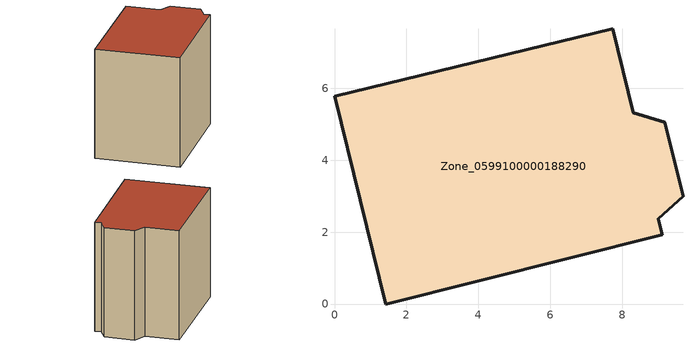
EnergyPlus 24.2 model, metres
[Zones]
Zone_0599100000188290
 floor ground (C_G): 0,5.78 7.73,7.65 8.3,5.32 9.18,5.05 9.69,3 9,2.37 9.12,1.93 1.42,0 z0
 wall outside (C_F): 1.42,0 9.12,1.93 9,2.37 9.69,3 9.18,5.05 8.3,5.32 7.73,7.65 0,5.78 1.42,0 z0:7.94
 roof outside (C_R): 7.73,7.65 0,5.78 1.42,0 9.12,1.93 9,2.37 9.69,3 9.18,5.05 8.3,5.32 z7.94
[BUILDING]
Pand.0599100000188290: North Axis=0; Terrain=City; Loads Convergence Tolerance Value=0.04; Temperature Convergence Tolerance Value=0.4; Solar Distribution=FullExterior; Maximum Number of Warmup Days=25; Minimum Number of Warmup Days=1
[Site:Location]
Rotterdam.The.Hague.AP_ZH_NLD Design_Conditions: Latitude=51.96; Longitude=4.45; Time Zone=1; Elevation=-4.5
[SITE:GROUNDTEMPERATURE:BUILDINGSURFACE]
18, 18, 18, 18, 18, 18, 18, 18, 18, 18, 18, 18
[MATERIAL] Thermal Absorptance=0.9; Solar Absorptance=0.7; Visible Absorptance=0.7
Name | Roughness | Thickness | Conductivity | Density | Specific Heat
G.TI.1946-1964 | MediumSmooth | 0.15 | 1 | 540 | 1210
F.TI.1946-1964 | Rough | 0.3 | 0.857143 | 1920 | 840
R.TI.1946-1964 | MediumRough | 0.2 | 0.277778 | 1500 | 1000
[CONSTRUCTION]
C_G: G.TI.1946-1964
C_F: F.TI.1946-1964
C_R: R.TI.1946-1964
[ZONE]
Zone_0599100000188290: Type=1; Multiplier=1; Ceiling Height=Autocalculate; Volume=Autocalculate; Floor Area=autocalculate; Part of Total Floor Area=Yes
[ZONEINFILTRATION:DESIGNFLOWRATE]
Infil_Zone_0599100000188290: Zone or ZoneList or Space or SpaceList=Zone_0599100000188290; Schedule=AlwaysOn; Design Flow Rate Calculation Method=Flow/Area; Flow Rate per Floor Area=0.003; Constant Term Coefficient=1; Temperature Term Coefficient=0; Velocity Term Coefficient=0; Velocity Squared Term Coefficient=0
[HVACTEMPLATE:ZONE:IDEALLOADSAIRSYSTEM]
Zone_0599100000188290: Maximum Heating Supply Air Temperature=50; Minimum Cooling Supply Air Temperature=13; Maximum Heating Supply Air Humidity Ratio=0.0156; Minimum Cooling Supply Air Humidity Ratio=0.0077; Heating Limit=NoLimit; Cooling Limit=NoLimit; Dehumidification Control Type=ConstantSensibleHeatRatio; Cooling Sensible Heat Ratio=0.7; Dehumidification Setpoint=60; Humidification Control Type=None; Humidification Setpoint=30; Outdoor Air Method=None; Outdoor Air Flow Rate per Person=0.00944; Outdoor Air Flow Rate per Zone Floor Area=0; Outdoor Air Flow Rate per Zone=0; Demand Controlled Ventilation Type=None; Outdoor Air Economizer Type=NoEconomizer; Heat Recovery Type=None; Sensible Heat Recovery Effectiveness=0.7; Latent Heat Recovery Effectiveness=0.65
[ZONECONTROL:THERMOSTAT]
ThermostatControl_Zone_0599100000188290: Zone or ZoneList=Zone_0599100000188290; Control Type Schedule=DualSetpointControlType; Control 1=Thermostat_Zone_0599100000188290; Temperature Difference Between Cutout And Setpoint=0
[THERMOSTATSETPOINT:DUALSETPOINT]
Thermostat_Zone_0599100000188290: Heating Setpoint Temperature Schedule=HeatingSetpoint_Zone_0599100000188290; Cooling Setpoint Temperature Schedule=CoolingSetpoint_Zone_0599100000188290
[SCHEDULE:COMPACT]
HeatingSetpoint_Zone_0599100000188290: Through: 12/31, For: AllDays, Until: 24:00, 21
CoolingSetpoint_Zone_0599100000188290: Through: 12/31, For: AllDays, Until: 24:00, 24
DualSetpointControlType: Through: 12/31, For: AllDays, Until: 24:00, 4
AlwaysOn: Through: 12/31, For: AllDays, Until: 24:00, 1
